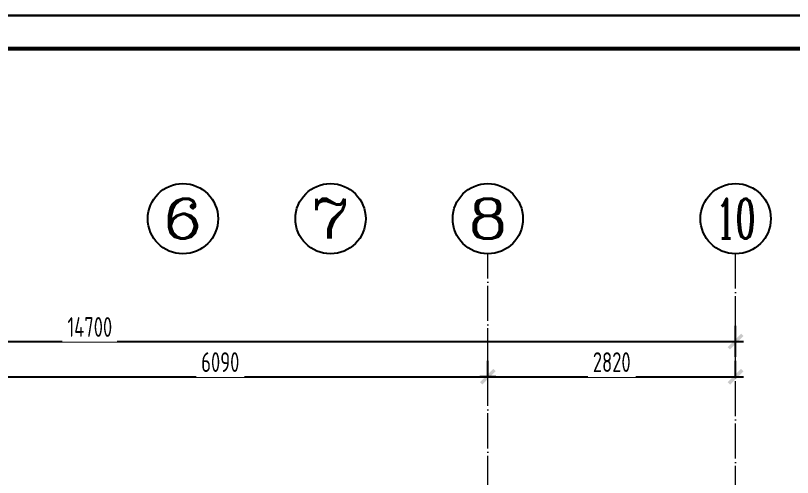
# Model space of a CAD drawing. Header units: inches. Extents: x -50945 to 250244, y -404780 to 18493.
# Drawn here: x 105423 to 114265, y -297662 to -292400 of the extents above; entities that cross this region are included whole.
import ezdxf
from ezdxf.enums import TextEntityAlignment as Align

# ---------------------------------------------------------------- set-up
doc = ezdxf.new("R2010")
doc.units = ezdxf.units.IN
doc.header["$MEASUREMENT"] = 0
doc.linetypes.add('DOTE', pattern=[2.42, 2, -0.2, 0.02, -0.2])
for name, color, linetype in [('15开关布置图-YJ', 2, 'Continuous'), ('AXIS', 1, 'Continuous'), ('AXIS_TEXT', 7, 'Continuous'), ('A图框', 7, 'Continuous'), ('D-ARCHI', 250, 'Continuous'), ('外标注', 50, 'Continuous')]:
    doc.layers.add(name, color=color, linetype=linetype)
doc.styles.add('_TCH_AXIS', font='COMPLEX', dxfattribs={"bigfont": 'GBCBIG'})
doc.styles.add('COMPLEX', font='COMPLEX')
doc.styles.add('HBA-DIMT', font='ARCHS.SHX', dxfattribs={"width": 0.8})
doc.dimstyles.new('HBA_40', dxfattribs={"dimscale": 50, "dimtxt": 2.5, "dimasz": 0.1, "dimexe": 2, "dimexo": 2.5, "dimgap": 0.6, "dimtad": 1, "dimdec": 0, "dimrnd": 5, "dimzin": 0, "dimtxsty": 'HBA-DIMT', "dimblk": 'HBA_DIMENSION_TICK', "dimblk1": 'HBA_DIMENSION_TICK', "dimblk2": 'HBA_DIMENSION_TICK', "dimcen": 0.125, "dimclrd": 44, "dimclre": 44, "dimclrt": 2, "dimadec": 0, "dimazin": 0, "dimtfac": 1, "dimtdec": 0, "dimtix": 1, "dimtmove": 1, "dimatfit": 3, "dimldrblk": 'HBA_Leader_Dot', "dimfxl": 0, "dimtvp": 1, "dimtfill": 1, "dimtolj": 1, "dimtzin": 0, "dimarcsym": 0})

# ---------------------------------------------------------------- blocks, each defined once
blk = doc.blocks.new('HBA_DIMENSION_TICK')
at = {"color": 0, "linetype": 'ByBlock'}
for p, q in [((-10, 0), (0, 0)), ((0, 0), (10, 0))]:
    blk.add_line(p, q, dxfattribs=at)
at = {"color": 50, "linetype": 'ByBlock'}
blk.add_solid([(-10, -7), (-7, -10), (7, 10), (10, 7)], dxfattribs=at)
blk = doc.blocks.new('*D720')
at = {"layer": 'Defpoints', "color": 0, "transparency": 16777216}
for p in [(110798.5, -296514.3), (104708.5, -296738.9), (110798.5, -296738.9)]:
    blk.add_point(p, dxfattribs=at)
at = {"layer": '外标注', "color": 44, "lineweight": -2, "transparency": 16777216}
for p, q in [((104708.5, -296514.3), (104708.5, -296334.3)), ((110798.5, -296514.3), (110798.5, -296334.3)), ((104717.5, -296514.3), (110789.5, -296514.3))]:
    blk.add_line(p, q, dxfattribs=at)
at = {"layer": '外标注', "color": 44, "lineweight": -2, "transparency": 16777216, "xscale": 9, "yscale": 9, "zscale": 9, "rotation": 180}
blk.add_blockref('HBA_DIMENSION_TICK', (104708.5, -296514.3), dxfattribs=at)
at = {"layer": '外标注', "color": 44, "lineweight": -2, "transparency": 16777216, "xscale": 9, "yscale": 9, "zscale": 9}
blk.add_blockref('HBA_DIMENSION_TICK', (110798.5, -296514.3), dxfattribs=at)
at = {"layer": '外标注', "color": 2, "transparency": 16777216, "insert": (107753.5, -296347.8), "char_height": 225, "attachment_point": 5, "style": 'HBA-DIMT', "bg_fill": 3, "box_fill_scale": 1.25, "bg_fill_color": 256, "bg_fill_true_color": 13158600, "bg_fill_transparency": 0}
blk.add_mtext('\\A1;6090', dxfattribs=at)
blk = doc.blocks.new('HBA_Leader_Dot')
at = {"color": 0, "linetype": 'ByBlock'}
blk.add_line((-5, 0), (-10, 0), dxfattribs=at)
at = {"color": 0, "linetype": 'ByBlock', "const_width": 5}
blk.add_lwpolyline([(-2.5, 0, 1), (2.5, 0, 1)], format="xyb", close=True, dxfattribs=at)
blk = doc.blocks.new('*D721')
at = {"layer": 'Defpoints', "color": 0, "transparency": 16777216}
for p in [(113618.5, -296514.3), (110798.5, -296738.9), (113618.5, -296738.9)]:
    blk.add_point(p, dxfattribs=at)
at = {"layer": '外标注', "color": 44, "lineweight": -2, "transparency": 16777216}
for p, q in [((110798.5, -296514.3), (110798.5, -296334.3)), ((113618.5, -296514.3), (113618.5, -296334.3)), ((110807.5, -296514.3), (113609.5, -296514.3))]:
    blk.add_line(p, q, dxfattribs=at)
at = {"layer": '外标注', "color": 44, "lineweight": -2, "transparency": 16777216, "xscale": 9, "yscale": 9, "zscale": 9, "rotation": 180}
blk.add_blockref('HBA_DIMENSION_TICK', (110798.5, -296514.3), dxfattribs=at)
at = {"layer": '外标注', "color": 44, "lineweight": -2, "transparency": 16777216, "xscale": 9, "yscale": 9, "zscale": 9}
blk.add_blockref('HBA_DIMENSION_TICK', (113618.5, -296514.3), dxfattribs=at)
at = {"layer": '外标注', "color": 2, "transparency": 16777216, "insert": (112208.5, -296347.8), "char_height": 225, "attachment_point": 5, "style": 'HBA-DIMT', "bg_fill": 3, "box_fill_scale": 1.25, "bg_fill_color": 256, "bg_fill_true_color": 13158600, "bg_fill_transparency": 0}
blk.add_mtext('\\A1;2820', dxfattribs=at)
blk = doc.blocks.new('*D722')
at = {"layer": 'Defpoints', "color": 0, "transparency": 16777216}
for p in [(113618.5, -296114.3), (98918.5, -296514.3), (113618.5, -296514.3)]:
    blk.add_point(p, dxfattribs=at)
at = {"layer": '外标注', "color": 44, "lineweight": -2, "transparency": 16777216}
for p, q in [((98918.5, -296289.3), (98918.5, -295934.3)), ((113618.5, -296289.3), (113618.5, -295934.3)), ((98927.5, -296114.3), (113609.5, -296114.3))]:
    blk.add_line(p, q, dxfattribs=at)
at = {"layer": '外标注', "color": 44, "lineweight": -2, "transparency": 16777216, "xscale": 9, "yscale": 9, "zscale": 9, "rotation": 180}
blk.add_blockref('HBA_DIMENSION_TICK', (98918.5, -296114.3), dxfattribs=at)
at = {"layer": '外标注', "color": 44, "lineweight": -2, "transparency": 16777216, "xscale": 9, "yscale": 9, "zscale": 9}
blk.add_blockref('HBA_DIMENSION_TICK', (113618.5, -296114.3), dxfattribs=at)
at = {"layer": '外标注', "color": 2, "transparency": 16777216, "insert": (106268.5, -295947.8), "char_height": 225, "attachment_point": 5, "style": 'HBA-DIMT', "bg_fill": 3, "box_fill_scale": 1.25, "bg_fill_color": 256, "bg_fill_true_color": 13158600, "bg_fill_transparency": 0}
blk.add_mtext('\\A1;14700', dxfattribs=at)
blk = doc.blocks.new('_AXISO')
blk.add_circle((0, 0), 0.5)
at = {"layer": 'AXIS_TEXT', "style": 'COMPLEX', "width": 1.041667}
blk.add_attdef('A', text='', height=0.56, dxfattribs=at).set_placement((-0.25, -0.28), (0.25, -0.28), align=Align.FIT)
blk = doc.blocks.new('gegeg')
at = {"layer": 'A图框'}
blk.add_lwpolyline([(162587.3, -39217.7), (162587.3, -60007.7), (133187.3, -60007.7), (133187.3, -39217.7)], close=True, dxfattribs=at)
at = {"layer": 'A图框', "const_width": 42}
blk.add_lwpolyline([(133537.3, -40124.6), (133537.3, -39567.7), (162237.3, -39567.7), (162237.3, -57907.7)], dxfattribs=at)

msp = doc.modelspace()

# ---------------------------------------------------------------- block references
at = {"layer": '15开关布置图-YJ', "color": 2, "xscale": 1.081091401797356, "yscale": 1.081091401797356, "zscale": 1.081091401797356}
msp.add_blockref('gegeg', (-52664.31, -227526.41), dxfattribs=at)
at = {"layer": 'AXIS'}
ref = msp.add_blockref('_AXISO', (107328.15, -294714.27), dxfattribs=dict(at, xscale=800, yscale=800, zscale=800))
ref.add_attrib('A', '6', dxfattribs={"layer": 'AXIS_TEXT', "height": 452.55, "style": '_TCH_AXIS', "width": 1.5}).set_placement((107101.88, -294940.54), (107554.42, -294940.54), align=Align.FIT)
ref = msp.add_blockref('_AXISO', (109008.15, -294714.27), dxfattribs=dict(at, xscale=800, yscale=800, zscale=800))
ref.add_attrib('A', '7', dxfattribs={"layer": 'AXIS_TEXT', "height": 452.55, "style": '_TCH_AXIS', "width": 1.5}).set_placement((108781.88, -294940.54), (109234.42, -294940.54), align=Align.FIT)
ref = msp.add_blockref('_AXISO', (110798.45, -294714.27), dxfattribs=dict(at, xscale=800, yscale=800, zscale=800))
ref.add_attrib('A', '8', dxfattribs={"layer": 'AXIS_TEXT', "height": 452.55, "style": '_TCH_AXIS', "width": 1.5}).set_placement((110572.18, -294940.54), (111024.73, -294940.54), align=Align.FIT)
ref = msp.add_blockref('_AXISO', (113618.45, -294714.27), dxfattribs=dict(at, xscale=800, yscale=800, zscale=800))
ref.add_attrib('A', '10', dxfattribs={"layer": 'AXIS_TEXT', "height": 452.548, "style": '_TCH_AXIS', "width": 0.724138}).set_placement((113392.18, -294940.54), (113844.73, -294940.54), align=Align.FIT)

# ---------------------------------------------------------------- dimensions: what is measured, and where the dimension line sits
at = {"layer": '外标注'}
dim = msp.add_linear_dim(base=(110798.45, -296514.27), p1=(104708.45, -296738.85), p2=(110798.45, -296738.85), dimstyle='HBA_40', override={"dimscale": 90, "dimfxl": 200, "dimfxlon": 1}, dxfattribs=at)
dim.commit()
dim.dimension.update_dxf_attribs({"geometry": '*D720', "text_midpoint": (107753.45, -296347.77)})

# ---------------------------------------------------------------- next in the draw order: dimensions: what is measured, and where the dimension line sits
dim = msp.add_linear_dim(base=(113618.45, -296514.27), p1=(110798.45, -296738.85), p2=(113618.45, -296738.85), dimstyle='HBA_40', override={"dimscale": 90, "dimfxl": 200, "dimfxlon": 1}, dxfattribs=at)
dim.commit()
dim.dimension.update_dxf_attribs({"geometry": '*D721', "text_midpoint": (112208.45, -296347.77)})

# ---------------------------------------------------------------- next in the draw order: dimensions: what is measured, and where the dimension line sits
dim = msp.add_linear_dim(base=(113618.45, -296114.27), p1=(98918.45, -296514.27), p2=(113618.45, -296514.27), dimstyle='HBA_40', override={"dimscale": 90, "dimfxl": 200, "dimfxlon": 1}, dxfattribs=at)
dim.commit()
dim.dimension.update_dxf_attribs({"geometry": '*D722', "text_midpoint": (106268.45, -295947.77)})

# ---------------------------------------------------------------- next in the draw order: linework, layer by layer
at = {"layer": 'D-ARCHI', "color": 251, "linetype": 'DOTE', "lineweight": 5, "ltscale": 200}
for p, q in [((110798.45, -302654.51), (110798.45, -295114.27)), ((113618.45, -309062.84), (113618.45, -295114.27))]:
    msp.add_line(p, q, dxfattribs=at)

# ---------------------------------------------------------------- next in the draw order: block references
at = {"layer": '15开关布置图-YJ', "color": 2, "xscale": 1.081091401797356, "yscale": 1.081091401797356, "zscale": 1.081091401797356}
msp.add_blockref('gegeg', (-52664.53, -250002.3), dxfattribs=at)

doc.saveas('drawing.dxf')
